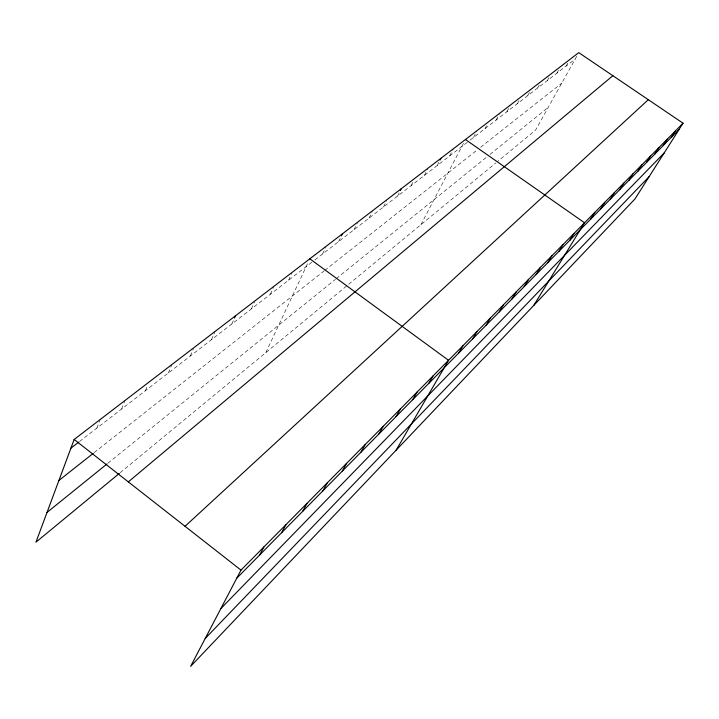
<?xml version="1.0" encoding="UTF-8"?>
<svg xmlns="http://www.w3.org/2000/svg" width="719" height="719" viewBox="0 0 719 719"><rect width="100%" height="100%" fill="white"/><g stroke="black" fill="none" stroke-linecap="round" stroke-linejoin="round"><path stroke-width="0.54" stroke-dasharray="3.6 2.7" d="M96.822 428.164L100.13 419.563M121.646 409.012L125.016 400.483M145.463 390.633L147.368 385.932M168.336 372.981L171.814 364.614M190.319 356.013L193.447 348.643M211.467 339.701L215.017 331.486M231.824 323.999L234.511 317.897M251.425 308.864L254.589 301.818M270.326 294.287L273.508 287.303M288.553 280.221L291.752 273.31M265.832 352.598L307.984 262.732M322.642 253.915L325.869 247.129M338.604 241.602L341.372 235.841M354.054 229.685L357.289 223.025M369.009 218.145L372.253 211.548M383.497 206.964L386.741 200.43M397.544 196.125L399.396 192.422M411.169 185.61L413.021 181.952M424.381 175.418L427.625 169.064M437.215 165.514L439.057 161.919M449.672 155.906L453.365 148.788M420.93 224.688L463.611 143.036M473.533 137.491L476.751 131.379M484.966 128.665L486.538 125.699M496.092 120.082L499.229 114.204M506.913 111.733L510.041 105.909M517.446 103.599L519.01 100.714M527.71 95.69L530.82 89.965M537.704 87.979L539.25 85.139M547.438 80.465L548.983 77.652M556.928 73.14L558.465 70.354M566.186 65.995L567.713 63.236M576.737 56.298L535.538 130.175L497.494 161.541M120.208 472.689L495.813 162.934M107.904 463.225L335.44 279.332M336.267 278.657L486.736 157.039M490.007 154.405L548.3 107.284M94.162 452.628L323.918 271.072M324.754 270.407L477.164 149.974M480.598 147.26L561.791 83.098M79.566 441.484L313.96 260.62M314.832 259.945L469.336 140.735M470.172 140.079L575.209 59.039"/><path stroke-width="1.08" d="M683.05 123.201L240.982 570.113L190.634 666.351L635.003 198.92L683.05 123.201L578.768 52.649L74.156 439.471L35.95 542.18L119.354 473.399M234.511 317.897L235.41 315.857M341.372 235.841L342.298 233.927M400.33 190.58L401.256 188.729M439.983 160.13L440.909 158.333M259.649 554.987L263.945 546.898M281.614 532.707L285.937 524.663M302.663 511.353L307.013 503.363M322.858 490.861L327.226 482.925M342.253 471.188L346.63 463.306M360.893 452.278L365.279 444.459M378.814 434.087L383.209 426.331M396.07 416.58L400.465 408.886M412.688 399.719L417.083 392.089M428.704 383.47L433.09 375.893M396.106 450.22L448.53 360.282L309.817 258.822M458.632 353.11L463 345.659M472.626 338.91L476.994 331.522M486.17 325.177L490.511 317.843M499.265 311.884L503.606 304.613M511.955 299.014L516.269 291.806M524.241 286.548L528.546 279.403M536.149 274.46L540.436 267.378M547.698 262.741L551.967 255.721M558.906 251.371L563.157 244.406M569.781 240.344L574.014 233.432M533.777 305.404L584.547 222.782L465.454 139.513M590.605 219.214L594.793 212.429M600.572 209.103L604.742 202.372M610.269 199.262L614.412 192.593M619.697 189.699L623.813 183.084M628.864 180.397L632.963 173.836M637.798 171.338L641.869 164.831M646.489 162.512L650.542 156.059M654.955 153.92L658.99 147.53M663.206 145.553L667.214 139.207M671.249 137.392L675.231 131.101M205.194 638.517L649.185 176.568M220.85 608.589L664.176 152.949M236.722 578.256L679.096 129.438M185.035 526.299L648.313 99.698M128.324 481.883L612.858 75.711M47.014 512.44L107.041 463.926M58.895 480.49L93.281 453.321M70.929 448.144L78.704 442.149M74.156 439.471L240.982 570.113"/></g></svg>
